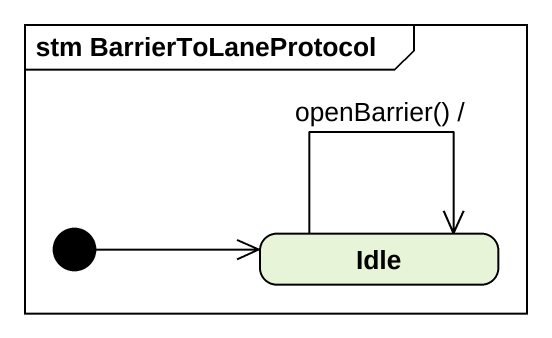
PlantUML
@startuml
mainframe stm BarrierToLaneProtocol
hide empty description
state Idle
[*] -right-> Idle
Idle --> Idle : openBarrier() /
@enduml
